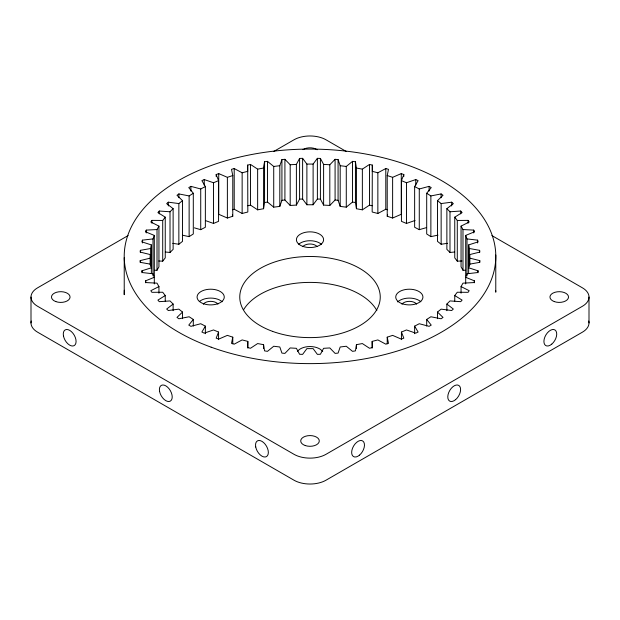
<?xml version="1.0" encoding="UTF-8"?>
<svg xmlns="http://www.w3.org/2000/svg" width="620" height="620" viewBox="0 0 620 620"><rect width="100%" height="100%" fill="white"/><g stroke="black" fill="none" stroke-linecap="round" stroke-linejoin="round"><path stroke-width="0.93" d="M124.318 290.23L124.225 294.686L124.225 257.688M247.69 205.77L250.519 205.15L257.641 209.839L263.57 208.723L263.608 166.687L264.554 161.812L267.483 161.363L273.722 166.454L273.722 207.158L279.814 206.406L281.922 200.291L281.922 159.588L284.913 159.317L290.191 164.757L290.191 205.46L296.391 205.081L299.592 199.121L299.592 158.425L302.622 158.333L306.885 164.067L306.885 204.763L313.115 204.763L317.378 199.036L317.378 158.333L320.408 158.425L323.609 164.385L323.609 205.081L329.809 205.46L335.087 200.012L338.078 200.291L340.186 206.406L346.278 207.158L352.517 202.058L355.446 202.515L356.43 208.723L362.359 209.839L369.481 205.15L372.31 205.77M263.57 208.723L264.554 202.515L264.554 161.812M469.844 258.153L479.771 260.609L479.617 262.361L469.293 264.205L468.643 267.786L478.074 270.832L477.594 272.56L467 273.776L465.697 277.295L474.525 280.899L473.742 282.588L462.985 283.154L461.055 286.579L469.185 290.695L468.1 292.322L457.289 292.245L454.755 295.531L462.094 300.111L460.714 301.669L449.988 300.933L446.873 304.048L453.336 309.047L451.686 310.519L441.146 309.14L437.48 312.046L443.013 317.409L441.107 318.773L430.869 316.766L426.7 319.44L431.225 325.105L429.087 326.337L419.275 323.725L414.64 326.135L418.113 332.041L415.764 333.142L406.472 329.949L401.435 332.064L403.821 338.156L401.279 339.101L392.623 335.374L387.221 337.172L388.492 343.364L385.795 344.162L377.859 339.923L372.171 341.387L372.31 347.626L369.481 348.254L362.359 343.558L356.43 344.673L355.446 350.889L352.517 351.339L346.278 346.247L340.186 346.991L338.078 353.113L335.087 353.385L329.809 347.944L323.609 348.316L320.408 354.276L317.378 354.369L313.115 348.634L306.885 348.634L302.622 354.369L299.592 354.276L296.391 348.316L290.191 347.944L284.913 353.385L281.922 353.113L279.814 346.991L273.722 346.247L267.483 351.339L264.554 350.889L263.57 344.673L257.641 343.558L250.519 348.254L247.69 347.626L247.829 341.387L242.141 339.923L234.205 344.162L231.508 343.364L232.779 337.172L227.377 335.374L218.721 339.101L216.179 338.156L218.565 332.064L213.528 329.949L204.236 333.142L201.888 332.041L205.36 326.135L200.725 323.725L190.913 326.337L188.775 325.105L193.3 319.44L189.131 316.766L178.893 318.773L176.987 317.409L182.52 312.046L178.855 309.14L168.315 310.519L166.664 309.047L173.127 304.048L170.012 300.933L159.286 301.669L157.906 300.111L165.245 295.531L162.711 292.245L151.9 292.322L150.815 290.695L158.945 286.579L157.015 283.154L146.258 282.588L145.475 280.899L154.303 277.295L153 273.776L142.406 272.56L141.926 270.832L151.358 267.786L150.707 264.205L140.383 262.361L140.228 260.609L150.156 258.153M263.57 168.028L257.641 169.136L250.519 164.447L247.69 165.075L247.829 212.009L242.141 213.474L234.205 209.242L232.407 209.769M247.829 171.314L242.141 172.779L234.205 168.539L231.508 169.338L232.779 175.53L227.377 177.328L218.721 173.592L216.179 174.546L218.565 180.629L213.528 182.745L204.236 179.56L201.888 180.66L205.36 186.566L200.725 188.976L190.913 186.364L188.775 187.597L193.3 193.262L189.131 195.935L178.893 193.928L176.987 195.292L182.52 200.647L178.855 203.562L168.315 202.182L166.664 203.654L173.127 208.653L170.012 211.769L159.286 211.033L157.906 212.59L165.245 217.171L162.711 220.456L151.9 220.379L150.815 222.006L158.945 226.122L157.015 229.547L146.258 230.113L145.475 231.803L154.303 235.406L153 238.925L142.406 240.142L141.926 241.87L151.358 244.915L150.707 248.496L140.383 250.34L140.228 252.092L150.156 254.549L150.156 264.771M387.593 209.769L385.795 209.242L377.859 213.474L372.171 212.009L372.31 165.075L369.481 164.447L362.359 169.136L356.43 168.028L355.446 161.812L352.517 161.363L346.278 166.454L346.278 207.158M279.814 206.406L279.814 165.71L281.922 159.588M372.171 171.314L377.859 172.779L385.795 168.539L388.492 169.338L387.221 175.53L392.623 177.328L401.279 173.592L403.821 174.546L401.435 180.629L401.435 221.332L406.472 223.448L415.036 220.472M401.279 173.592L401.279 214.295L392.623 218.031L387.221 216.233L387.671 214.892M296.391 205.081L296.391 164.385L299.592 158.425M154.651 270.266L157.015 270.243L158.945 266.825L158.945 226.122M313.115 204.763L313.115 164.067L317.378 158.333M426.056 227.742L419.275 229.671L414.64 227.269L414.64 186.566L418.113 180.66L415.764 179.56L406.472 182.745L401.435 180.629M158.774 261.005L162.711 261.16L165.245 257.874L165.245 217.171M329.809 205.46L329.809 164.757L335.087 159.317L338.078 159.588L340.186 165.71L340.186 206.406M437.976 235.127L430.869 236.638L426.7 233.965L426.7 193.262L431.225 187.597L429.087 186.364L419.275 188.976L414.64 186.566M165.346 252.007L170.012 252.464L173.127 249.349L173.127 208.653M447.532 243.304L441.146 244.264L437.48 241.351L437.48 200.647L443.013 195.292L441.107 193.928L430.869 195.935L426.7 193.262M172.755 243.335L178.855 244.264L182.52 241.351L182.52 200.647M454.568 252.015L449.988 252.464L446.873 249.349L446.873 208.653L453.336 203.654L451.686 202.182L441.146 203.562L437.48 200.647M182.482 235.205L189.131 236.638L193.3 233.965L193.3 193.262M128.108 235.569L37.634 287.804A22.661 13.082 0 0 0 37.634 306.303L293.981 454.297A22.661 13.082 0 0 0 326.019 454.297L582.366 306.303A22.661 13.082 0 0 0 582.366 287.796L491.893 235.569M273.87 151.412L293.981 139.802A22.661 13.082 0 0 1 326.019 139.802L346.131 151.412M461.931 260.981L457.289 261.16L454.755 257.874L454.755 217.171L462.094 212.59L460.714 211.033L449.988 211.769L446.873 208.653M194.378 227.85L200.725 229.671L205.36 227.269L205.36 186.566M465.31 270.266L462.985 270.243L461.055 266.825L461.055 226.122L469.185 222.006L468.1 220.379L457.289 220.456L454.755 217.171M205.902 220.743L213.528 223.448L218.565 221.332L218.565 180.629M465.697 276.101L465.697 235.406L474.525 231.803L473.742 230.113L462.985 229.547L461.055 226.122M218.721 173.592L218.721 214.295L227.377 218.031L232.779 216.233L232.779 175.53M468.643 273.466L468.643 244.915L478.074 241.87L477.594 240.142L467 238.925L465.697 235.406M264.554 202.515L267.483 202.058L273.722 207.158M273.722 166.454L279.814 165.71M281.922 200.291L284.913 200.012L290.191 205.46M290.191 164.757L296.391 164.385M299.592 199.121L302.622 199.036L306.885 204.763M306.885 164.067L313.115 164.067M317.378 199.036L320.408 199.121L323.609 205.081M323.609 164.385L329.809 164.757M340.186 165.71L346.278 166.454M468.643 244.915L469.293 248.496L479.617 250.34L479.771 252.092L469.844 254.549L469.844 264.771M232.337 214.915L232.779 216.233M495.667 290.416L495.783 292.19L495.775 255.014M589 297.05L589 322.95M479.771 260.609L479.771 262.508M479.617 250.34L479.617 252.231M478.074 270.832L478.074 272.73M477.594 240.142L477.594 242.978M474.525 280.899L474.525 282.79M473.742 230.113L473.742 232.95M469.293 248.496L469.293 266.096M468.1 220.379L468.1 223.215M467 238.925L467 275.838M465.697 277.295L465.697 283.921M462.985 229.547L462.985 270.243M461.055 286.579L461.055 293.206M460.714 211.033L460.714 213.869M457.289 220.456L457.289 261.16M454.755 295.531L454.755 301.212M451.686 202.182L451.686 205.972M449.988 211.769L449.988 252.464M446.873 304.048L446.873 310.674M441.107 193.928L441.107 197.718M441.146 203.562L441.146 244.264M437.48 312.046L437.48 318.672M430.869 195.935L430.869 236.638M429.087 186.364L429.087 191.092M426.7 319.44L426.7 326.066M419.275 188.976L419.275 229.671M415.764 179.56L415.764 185.233M414.64 326.135L414.64 333.707M406.472 182.745L406.472 223.448M403.821 174.546L403.821 176.444M401.435 332.064L401.435 339.636M392.623 177.328L392.623 218.031M387.221 175.53L387.221 216.233M387.221 337.172L387.221 343.798M385.795 168.539L385.795 209.242M377.859 172.779L377.859 213.474M372.31 165.075L372.31 170.756M372.171 341.387L372.171 348.014M369.481 164.447L369.481 205.15M362.359 169.136L362.359 209.839M356.43 168.028L356.43 208.723M356.43 344.673L356.43 348.456M355.446 161.812L355.446 202.515M352.517 161.363L352.517 202.058M338.078 159.588L338.078 200.291M335.087 159.317L335.087 200.012M320.408 158.425L320.408 199.121M302.622 158.333L302.622 199.036M284.913 159.317L284.913 200.012M267.483 161.363L267.483 202.058M263.57 344.673L263.57 348.456M257.641 169.136L257.641 209.839M250.519 164.447L250.519 205.15M247.829 341.387L247.829 348.014M247.69 165.075L247.69 170.756M242.141 172.779L242.141 213.474M234.205 168.539L234.205 209.242M232.779 337.172L232.779 343.798M227.377 177.328L227.377 218.031M218.565 332.064L218.565 339.636M216.179 174.546L216.179 176.444M213.528 182.745L213.528 223.448M205.36 326.135L205.36 333.707M204.236 179.56L204.236 185.233M200.725 188.976L200.725 229.671M193.3 319.44L193.3 326.066M190.913 186.364L190.913 191.092M189.131 195.935L189.131 236.638M182.52 312.046L182.52 318.672M178.893 193.928L178.893 197.718M178.855 203.562L178.855 244.264M173.127 304.048L173.127 310.674M170.012 211.769L170.012 252.464M168.315 202.182L168.315 205.972M165.245 295.531L165.245 301.212M162.711 220.456L162.711 261.16M159.286 211.033L159.286 213.869M158.945 286.579L158.945 293.206M157.015 229.547L157.015 270.243M154.303 235.406L154.303 276.101M154.303 277.295L154.303 283.921M153 238.925L153 275.838M151.9 220.379L151.9 223.215M151.358 244.915L151.358 273.466M150.707 248.496L150.707 266.096M146.258 230.113L146.258 232.95M145.475 280.899L145.475 282.79M142.406 240.142L142.406 242.978M141.926 270.832L141.926 272.73M140.383 250.34L140.383 252.231M140.228 260.609L140.228 262.508M31 297.05L31 322.95M302.955 149.66A9.292 5.363 0 0 1 317.192 149.761M31.248 321.028A22.661 13.082 0 0 0 37.634 332.204L293.981 480.198A22.661 13.082 0 0 0 326.019 480.198L582.366 332.196A22.661 13.082 0 0 0 588.752 321.028M243.706 309.558A70.238 40.556 0 0 1 310.876 282.402A70.238 40.556 0 0 1 376.851 310.512M203.321 304.203A7.928 4.58 0 0 1 210.567 301.351A7.928 4.58 0 0 1 217.938 304.102M302.816 246.644A7.928 4.58 0 0 1 309.899 244.001A7.928 4.58 0 0 1 317.099 246.543M401.985 304.203A7.928 4.58 0 0 1 409.231 301.351A7.928 4.58 0 0 1 416.601 304.102M199.338 301.591A13.594 7.851 0 0 1 222.177 301.754M298.67 244.241A13.594 7.851 0 0 1 321.509 244.404M297.406 351.439A13.594 7.851 0 0 1 310.171 346.549A13.594 7.851 0 0 1 322.718 351.625M397.645 301.925A13.594 7.851 0 0 1 420.841 301.754M55.823 301.591A9.292 5.363 0 0 0 70.052 297.251A9.292 5.363 0 0 0 56.428 292.307A9.292 5.363 0 0 0 55.823 301.591M305.257 445.555A9.292 5.363 0 0 0 319.292 441.014A9.292 5.363 0 0 0 305.459 436.263A9.292 5.363 0 0 0 305.257 445.555M554.296 301.591A9.292 5.363 0 0 0 568.517 297.251A9.292 5.363 0 0 0 554.892 292.307A9.292 5.363 0 0 0 554.296 301.591M63.473 335.994A9.06 5.231 60 0 0 74.152 345.627A9.06 5.231 60 0 0 71.416 331.63A9.06 5.231 60 0 0 63.473 335.994M159.596 391.491A9.06 5.231 60 0 0 170.283 401.132A9.06 5.231 60 0 0 167.54 387.128A9.06 5.231 60 0 0 159.596 391.491M255.727 446.989A9.06 5.231 60 0 0 266.414 456.63A9.06 5.231 60 0 0 263.671 442.626A9.06 5.231 60 0 0 255.727 446.989M359.492 455.142A9.06 5.231 -60 0 0 362.762 441.006A9.06 5.231 -60 0 0 351.943 450.104A9.06 5.231 -60 0 0 359.492 455.142M455.615 399.637A9.06 5.231 -60 0 0 458.893 385.501A9.06 5.231 -60 0 0 448.066 394.607A9.06 5.231 -60 0 0 455.615 399.637M551.746 344.139A9.06 5.231 -60 0 0 555.016 330.003A9.06 5.231 -60 0 0 544.197 339.101A9.06 5.231 -60 0 0 551.746 344.139M211.149 347.177A185.791 107.268 0 0 0 495.667 260.361A185.791 107.268 0 0 0 223.185 161.518A185.791 107.268 0 0 0 211.149 347.177M272.63 331.39A70.238 40.556 0 0 0 380.192 298.569A70.238 40.556 0 0 0 277.179 261.198A70.238 40.556 0 0 0 272.63 331.39M203.438 303.699A13.594 7.851 0 0 0 224.254 297.344A13.594 7.851 0 0 0 204.313 290.113A13.594 7.851 0 0 0 203.438 303.699M302.769 246.349A13.594 7.851 0 0 0 323.586 239.994A13.594 7.851 0 0 0 303.645 232.763A13.594 7.851 0 0 0 302.769 246.349M402.101 303.699A13.594 7.851 0 0 0 422.918 297.344A13.594 7.851 0 0 0 402.977 290.113A13.594 7.851 0 0 0 402.101 303.699"/></g></svg>
